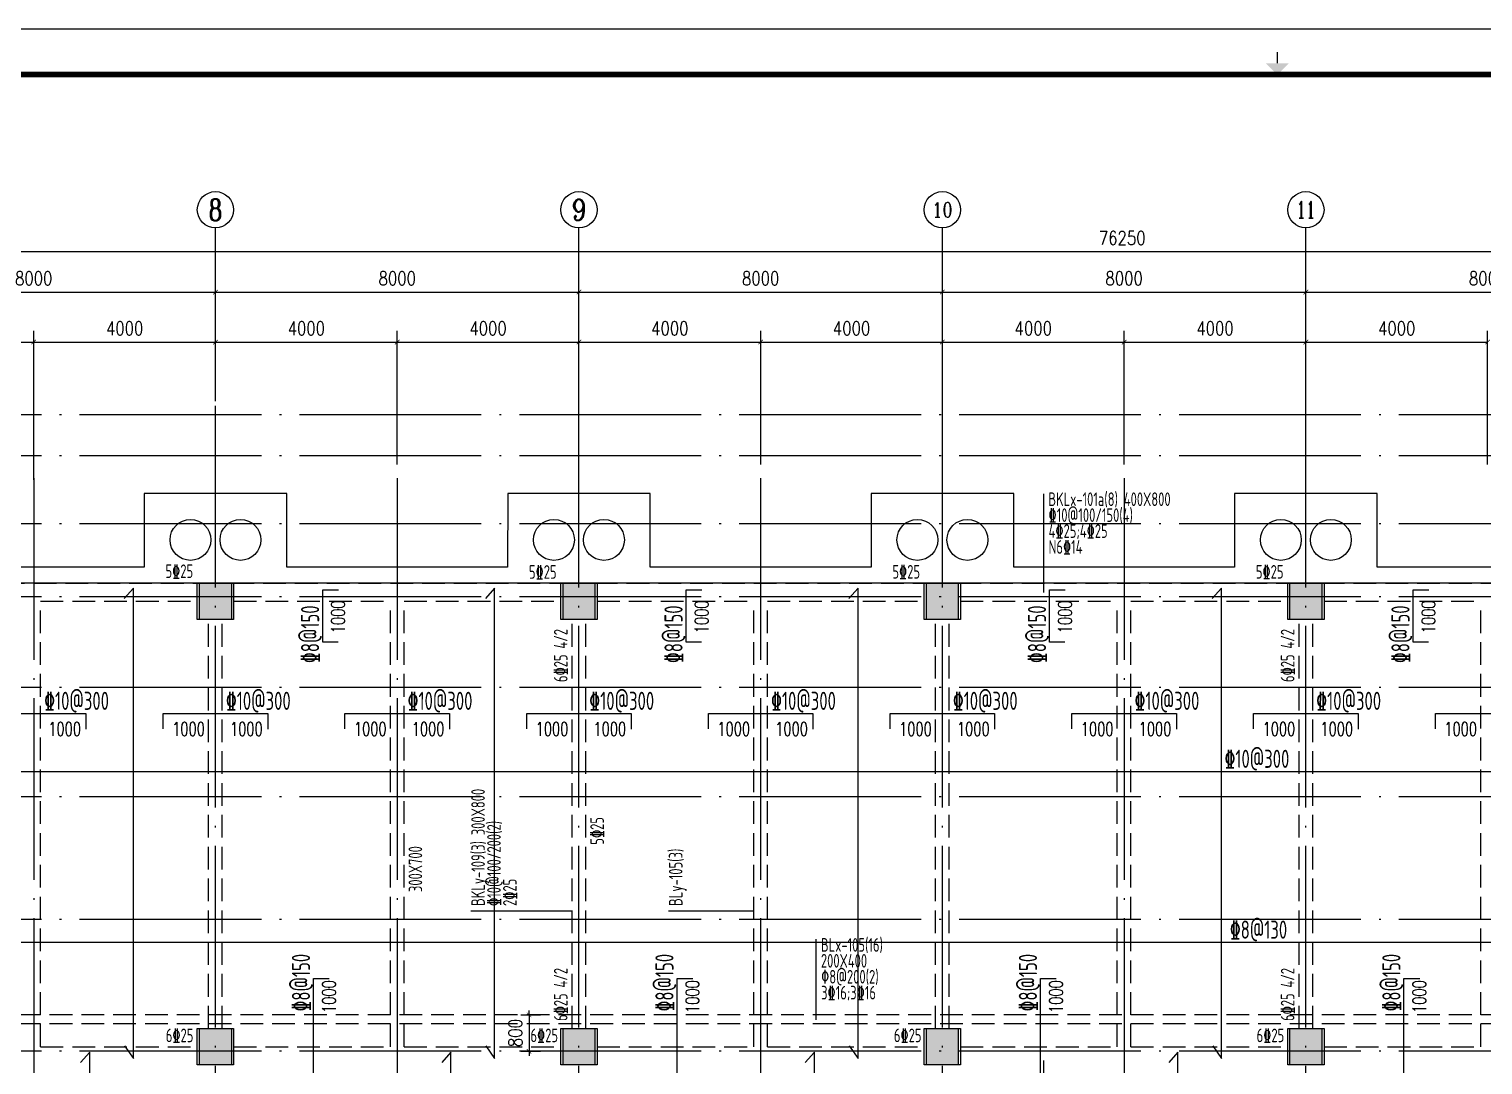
# Model space of a CAD drawing. Header units: millimetres. Extents: x 2998490 to 15040601, y 444546 to 7822218.
# Drawn here: x 14393503 to 14425503, y 7715277 to 7738064 of the extents above; entities that cross this region are included whole.
import ezdxf
from ezdxf.enums import TextEntityAlignment as Align

# ---------------------------------------------------------------- set-up
doc = ezdxf.new("R2010")
doc.units = ezdxf.units.MM
doc.header["$LTSCALE"] = 2000
doc.linetypes.add('DASH', pattern=[0.35, 0.25, -0.1])
doc.linetypes.add('DOTE', pattern=[2.42, 2, -0.2, 0.02, -0.2])
for name, color, linetype in [('3-AXIS', 3, 'Continuous'), ('3-AXIS_TEXT', 7, 'Continuous'), ('3-ban', 84, 'Continuous'), ('3-ban-rein', 1, 'Continuous'), ('3-ban-TEXT', 7, 'Continuous'), ('3-column-DOWN', 232, 'Continuous'), ('3-COLUMN-UP', 2, 'Continuous'), ('3-dote', 43, 'DOTE'), ('3-HATCH', 8, 'Continuous'), ('3-liang-rein-X', 54, 'Continuous'), ('3-liang-rein-Y', 130, 'Continuous'), ('3-liang-R截面-X', 50, 'Continuous'), ('3-liang-R截面-Y', 70, 'Continuous'), ('3-liang-s-1', 44, 'Continuous'), ('3-liang-xu', 120, 'DASH'), ('3-装饰线脚', 7, 'Continuous'), ('AXIS', 3, 'Continuous'), ('AXIS_TEXT', 7, 'Continuous'), ('图框', 7, 'Continuous')]:
    doc.layers.add(name, color=color, linetype=linetype)
doc.layers.add('3-零部件', color=73, linetype='Continuous', lineweight=5)
doc.styles.add('_TCH_AXIS', font='COMPLEX', dxfattribs={"bigfont": 'GBCBIG'})
doc.styles.add('COMPLEX', font='COMPLEX')
doc.styles.add('DIM_FONT', font='SIMPLEX', dxfattribs={"width": 0.8, "bigfont": 'HZTXT'})
doc.styles.add('TJ1', font='tj-romans1.shx', dxfattribs={"width": 0.8, "bigfont": 'tj-hztxt1.shx'})
doc.styles.add('TSSD_Rein', font='Tssdeng.shx', dxfattribs={"width": 0.7, "bigfont": 'hztxt.shx'})
doc.dimstyles.new('DIMN100', dxfattribs={"dimtxt": 300, "dimasz": 100, "dimexe": 250, "dimexo": 300, "dimgap": 150, "dimtad": 1, "dimdec": 0, "dimzin": 0, "dimdsep": 46, "dimtxsty": 'DIM_FONT', "dimblk": 'ARCHTICK', "dimcen": 0.09, "dimclrt": 7, "dimazin": 2, "dimtfac": 1, "dimtdec": 0, "dimtix": 1, "dimtmove": 2, "dimatfit": 3, "dimldrblk": 'ARCHTICK', "dimfxl": 0, "dimtolj": 1, "dimtzin": 0, "dimarcsym": 0})

# ---------------------------------------------------------------- blocks, each defined once
blk = doc.blocks.new('TJAD_TK_A0')
at = {"layer": '图框'}
blk.add_line((2162, 399.3), (973, 399.3), dxfattribs=at)
at = {"layer": '图框', "const_width": 0.3}
blk.add_lwpolyline([(1567.5, 391.74), (1567.5, 394.24)], dxfattribs=at)
at = {"layer": '图框', "const_width": 1.2}
blk.add_lwpolyline([(2152, -431.7), (2152, 389.3), (998, 389.3), (998, -431.7)], close=True, dxfattribs=at)
at = {"layer": '图框'}
blk.add_solid([(1565, 391.74), (1570, 391.74), (1567.5, 389.24)], dxfattribs=at)
blk = doc.blocks.new('_ArchTick')
at = {"color": 0, "linetype": 'ByBlock', "const_width": 0.15}
blk.add_lwpolyline([(-0.5, -0.5), (0.5, 0.5)], dxfattribs=at)
blk = doc.blocks.new('*D29')
at = {"layer": 'AXIS', "color": 0, "lineweight": -2}
for p, q in [((14389606, 7731236), (14389606, 7732529)), ((14397606, 7731236), (14397606, 7732529)), ((14389606, 7732279), (14397606, 7732279))]:
    blk.add_line(p, q, dxfattribs=at)
at = {"layer": 'Defpoints', "color": 0}
for p in [(14397606, 7732279), (14389606, 7730936), (14397606, 7730936)]:
    blk.add_point(p, dxfattribs=at)
at = {"layer": 'AXIS', "color": 0, "lineweight": -2, "xscale": 100, "yscale": 100, "zscale": 100, "rotation": 180}
blk.add_blockref('_ArchTick', (14389606, 7732279), dxfattribs=at)
at = {"layer": 'AXIS', "color": 0, "lineweight": -2, "xscale": 100, "yscale": 100, "zscale": 100}
blk.add_blockref('_ArchTick', (14397606, 7732279), dxfattribs=at)
at = {"layer": 'AXIS', "color": 7, "insert": (14393606, 7732579), "char_height": 300, "attachment_point": 5, "style": 'DIM_FONT'}
blk.add_mtext('\\A1;8000', dxfattribs=at)
blk = doc.blocks.new('*D30')
at = {"layer": 'AXIS', "color": 0, "lineweight": -2}
for p, q in [((14397606, 7731236), (14397606, 7732529)), ((14405606, 7731236), (14405606, 7732529)), ((14397606, 7732279), (14405606, 7732279))]:
    blk.add_line(p, q, dxfattribs=at)
at = {"layer": 'Defpoints', "color": 0}
for p in [(14405606, 7732279), (14397606, 7730936), (14405606, 7730936)]:
    blk.add_point(p, dxfattribs=at)
at = {"layer": 'AXIS', "color": 0, "lineweight": -2, "xscale": 100, "yscale": 100, "zscale": 100, "rotation": 180}
blk.add_blockref('_ArchTick', (14397606, 7732279), dxfattribs=at)
at = {"layer": 'AXIS', "color": 0, "lineweight": -2, "xscale": 100, "yscale": 100, "zscale": 100}
blk.add_blockref('_ArchTick', (14405606, 7732279), dxfattribs=at)
at = {"layer": 'AXIS', "color": 7, "insert": (14401606, 7732579), "char_height": 300, "attachment_point": 5, "style": 'DIM_FONT'}
blk.add_mtext('\\A1;8000', dxfattribs=at)
blk = doc.blocks.new('*D31')
at = {"layer": 'AXIS', "color": 0, "lineweight": -2}
for p, q in [((14405606, 7731236), (14405606, 7732529)), ((14413606, 7731236), (14413606, 7732529)), ((14405606, 7732279), (14413606, 7732279))]:
    blk.add_line(p, q, dxfattribs=at)
at = {"layer": 'Defpoints', "color": 0}
for p in [(14413606, 7732279), (14405606, 7730936), (14413606, 7730936)]:
    blk.add_point(p, dxfattribs=at)
at = {"layer": 'AXIS', "color": 0, "lineweight": -2, "xscale": 100, "yscale": 100, "zscale": 100, "rotation": 180}
blk.add_blockref('_ArchTick', (14405606, 7732279), dxfattribs=at)
at = {"layer": 'AXIS', "color": 0, "lineweight": -2, "xscale": 100, "yscale": 100, "zscale": 100}
blk.add_blockref('_ArchTick', (14413606, 7732279), dxfattribs=at)
at = {"layer": 'AXIS', "color": 7, "insert": (14409606, 7732579), "char_height": 300, "attachment_point": 5, "style": 'DIM_FONT'}
blk.add_mtext('\\A1;8000', dxfattribs=at)
blk = doc.blocks.new('*D32')
at = {"layer": 'AXIS', "color": 0, "lineweight": -2}
for p, q in [((14413606, 7731236), (14413606, 7732529)), ((14421606, 7731236), (14421606, 7732529)), ((14413606, 7732279), (14421606, 7732279))]:
    blk.add_line(p, q, dxfattribs=at)
at = {"layer": 'Defpoints', "color": 0}
for p in [(14421606, 7732279), (14413606, 7730936), (14421606, 7730936)]:
    blk.add_point(p, dxfattribs=at)
at = {"layer": 'AXIS', "color": 0, "lineweight": -2, "xscale": 100, "yscale": 100, "zscale": 100, "rotation": 180}
blk.add_blockref('_ArchTick', (14413606, 7732279), dxfattribs=at)
at = {"layer": 'AXIS', "color": 0, "lineweight": -2, "xscale": 100, "yscale": 100, "zscale": 100}
blk.add_blockref('_ArchTick', (14421606, 7732279), dxfattribs=at)
at = {"layer": 'AXIS', "color": 7, "insert": (14417606, 7732579), "char_height": 300, "attachment_point": 5, "style": 'DIM_FONT'}
blk.add_mtext('\\A1;8000', dxfattribs=at)
blk = doc.blocks.new('*D33')
at = {"layer": 'AXIS', "color": 0, "lineweight": -2}
for p, q in [((14421606, 7731236), (14421606, 7732529)), ((14429606, 7731236), (14429606, 7732529)), ((14421606, 7732279), (14429606, 7732279))]:
    blk.add_line(p, q, dxfattribs=at)
at = {"layer": 'Defpoints', "color": 0}
for p in [(14429606, 7732279), (14421606, 7730936), (14429606, 7730936)]:
    blk.add_point(p, dxfattribs=at)
at = {"layer": 'AXIS', "color": 0, "lineweight": -2, "xscale": 100, "yscale": 100, "zscale": 100, "rotation": 180}
blk.add_blockref('_ArchTick', (14421606, 7732279), dxfattribs=at)
at = {"layer": 'AXIS', "color": 0, "lineweight": -2, "xscale": 100, "yscale": 100, "zscale": 100}
blk.add_blockref('_ArchTick', (14429606, 7732279), dxfattribs=at)
at = {"layer": 'AXIS', "color": 7, "insert": (14425606, 7732579), "char_height": 300, "attachment_point": 5, "style": 'DIM_FONT'}
blk.add_mtext('\\A1;8000', dxfattribs=at)
blk = doc.blocks.new('*D37')
at = {"layer": 'AXIS', "color": 0, "lineweight": -2}
for p, q in [((14375606, 7731236), (14375606, 7733419)), ((14375606, 7733169), (14451856, 7733169)), ((14451856, 7731236), (14451856, 7733419))]:
    blk.add_line(p, q, dxfattribs=at)
at = {"layer": 'Defpoints', "color": 0}
for p in [(14451856, 7733169), (14375606, 7730936), (14451856, 7730936)]:
    blk.add_point(p, dxfattribs=at)
at = {"layer": 'AXIS', "color": 0, "lineweight": -2, "xscale": 100, "yscale": 100, "zscale": 100, "rotation": 180}
blk.add_blockref('_ArchTick', (14375606, 7733169), dxfattribs=at)
at = {"layer": 'AXIS', "color": 0, "lineweight": -2, "xscale": 100, "yscale": 100, "zscale": 100}
blk.add_blockref('_ArchTick', (14451856, 7733169), dxfattribs=at)
at = {"layer": 'AXIS', "color": 7, "insert": (14417563, 7733469), "char_height": 300, "attachment_point": 5, "style": 'DIM_FONT'}
blk.add_mtext('\\A1;76250', dxfattribs=at)
blk = doc.blocks.new('_AXISO')
blk.add_circle((0, 0), 0.5)
at = {"layer": '3-AXIS_TEXT', "style": 'COMPLEX', "width": 1.041667}
blk.add_attdef('A', text='', height=0.56, dxfattribs=at).set_placement((-0.25, -0.28), (0.25, -0.28), align=Align.FIT)
blk = doc.blocks.new('*D1226')
at = {"layer": '3-零部件', "color": 0, "lineweight": -2}
for p, q in [((14389606, 7728147), (14389606, 7731429)), ((14393606, 7728147), (14393606, 7731429)), ((14389606, 7731179), (14393606, 7731179))]:
    blk.add_line(p, q, dxfattribs=at)
at = {"layer": 'Defpoints', "color": 0}
for p in [(14393606, 7731179), (14389606, 7727847), (14393606, 7727847)]:
    blk.add_point(p, dxfattribs=at)
at = {"layer": '3-零部件', "color": 0, "lineweight": -2, "xscale": 100, "yscale": 100, "zscale": 100, "rotation": 180}
blk.add_blockref('_ArchTick', (14389606, 7731179), dxfattribs=at)
at = {"layer": '3-零部件', "color": 0, "lineweight": -2, "xscale": 100, "yscale": 100, "zscale": 100}
blk.add_blockref('_ArchTick', (14393606, 7731179), dxfattribs=at)
at = {"layer": '3-零部件', "color": 7, "insert": (14391606, 7731479), "char_height": 300, "attachment_point": 5, "style": 'DIM_FONT'}
blk.add_mtext('\\A1;4000', dxfattribs=at)
blk = doc.blocks.new('*D1227')
at = {"layer": '3-零部件', "color": 0, "lineweight": -2}
for p, q in [((14393606, 7728147), (14393606, 7731429)), ((14397606, 7729877), (14397606, 7731429)), ((14393606, 7731179), (14397606, 7731179))]:
    blk.add_line(p, q, dxfattribs=at)
at = {"layer": 'Defpoints', "color": 0}
for p in [(14397606, 7731179), (14397606, 7729577), (14393606, 7727847)]:
    blk.add_point(p, dxfattribs=at)
at = {"layer": '3-零部件', "color": 0, "lineweight": -2, "xscale": 100, "yscale": 100, "zscale": 100, "rotation": 180}
blk.add_blockref('_ArchTick', (14393606, 7731179), dxfattribs=at)
at = {"layer": '3-零部件', "color": 0, "lineweight": -2, "xscale": 100, "yscale": 100, "zscale": 100}
blk.add_blockref('_ArchTick', (14397606, 7731179), dxfattribs=at)
at = {"layer": '3-零部件', "color": 7, "insert": (14395606, 7731479), "char_height": 300, "attachment_point": 5, "style": 'DIM_FONT'}
blk.add_mtext('\\A1;4000', dxfattribs=at)
blk = doc.blocks.new('*D1228')
at = {"layer": '3-零部件', "color": 0, "lineweight": -2}
for p, q in [((14397606, 7729877), (14397606, 7731429)), ((14401606, 7728485), (14401606, 7731429)), ((14397606, 7731179), (14401606, 7731179))]:
    blk.add_line(p, q, dxfattribs=at)
at = {"layer": 'Defpoints', "color": 0}
for p in [(14401606, 7731179), (14397606, 7729577), (14401606, 7728185)]:
    blk.add_point(p, dxfattribs=at)
at = {"layer": '3-零部件', "color": 0, "lineweight": -2, "xscale": 100, "yscale": 100, "zscale": 100, "rotation": 180}
blk.add_blockref('_ArchTick', (14397606, 7731179), dxfattribs=at)
at = {"layer": '3-零部件', "color": 0, "lineweight": -2, "xscale": 100, "yscale": 100, "zscale": 100}
blk.add_blockref('_ArchTick', (14401606, 7731179), dxfattribs=at)
at = {"layer": '3-零部件', "color": 7, "insert": (14399606, 7731479), "char_height": 300, "attachment_point": 5, "style": 'DIM_FONT'}
blk.add_mtext('\\A1;4000', dxfattribs=at)
blk = doc.blocks.new('*D1229')
at = {"layer": '3-零部件', "color": 0, "lineweight": -2}
for p, q in [((14401606, 7728485), (14401606, 7731429)), ((14405606, 7728977), (14405606, 7731429)), ((14401606, 7731179), (14405606, 7731179))]:
    blk.add_line(p, q, dxfattribs=at)
at = {"layer": 'Defpoints', "color": 0}
for p in [(14405606, 7731179), (14405606, 7728677), (14401606, 7728185)]:
    blk.add_point(p, dxfattribs=at)
at = {"layer": '3-零部件', "color": 0, "lineweight": -2, "xscale": 100, "yscale": 100, "zscale": 100, "rotation": 180}
blk.add_blockref('_ArchTick', (14401606, 7731179), dxfattribs=at)
at = {"layer": '3-零部件', "color": 0, "lineweight": -2, "xscale": 100, "yscale": 100, "zscale": 100}
blk.add_blockref('_ArchTick', (14405606, 7731179), dxfattribs=at)
at = {"layer": '3-零部件', "color": 7, "insert": (14403606, 7731479), "char_height": 300, "attachment_point": 5, "style": 'DIM_FONT'}
blk.add_mtext('\\A1;4000', dxfattribs=at)
blk = doc.blocks.new('*D1230')
at = {"layer": '3-零部件', "color": 0, "lineweight": -2}
for p, q in [((14405606, 7728977), (14405606, 7731429)), ((14409606, 7728485), (14409606, 7731429)), ((14405606, 7731179), (14409606, 7731179))]:
    blk.add_line(p, q, dxfattribs=at)
at = {"layer": 'Defpoints', "color": 0}
for p in [(14409606, 7731179), (14405606, 7728677), (14409606, 7728185)]:
    blk.add_point(p, dxfattribs=at)
at = {"layer": '3-零部件', "color": 0, "lineweight": -2, "xscale": 100, "yscale": 100, "zscale": 100, "rotation": 180}
blk.add_blockref('_ArchTick', (14405606, 7731179), dxfattribs=at)
at = {"layer": '3-零部件', "color": 0, "lineweight": -2, "xscale": 100, "yscale": 100, "zscale": 100}
blk.add_blockref('_ArchTick', (14409606, 7731179), dxfattribs=at)
at = {"layer": '3-零部件', "color": 7, "insert": (14407606, 7731479), "char_height": 300, "attachment_point": 5, "style": 'DIM_FONT'}
blk.add_mtext('\\A1;4000', dxfattribs=at)
blk = doc.blocks.new('*D1231')
at = {"layer": '3-零部件', "color": 0, "lineweight": -2}
for p, q in [((14409606, 7728485), (14409606, 7731429)), ((14413606, 7728977), (14413606, 7731429)), ((14409606, 7731179), (14413606, 7731179))]:
    blk.add_line(p, q, dxfattribs=at)
at = {"layer": 'Defpoints', "color": 0}
for p in [(14413606, 7731179), (14413606, 7728677), (14409606, 7728185)]:
    blk.add_point(p, dxfattribs=at)
at = {"layer": '3-零部件', "color": 0, "lineweight": -2, "xscale": 100, "yscale": 100, "zscale": 100, "rotation": 180}
blk.add_blockref('_ArchTick', (14409606, 7731179), dxfattribs=at)
at = {"layer": '3-零部件', "color": 0, "lineweight": -2, "xscale": 100, "yscale": 100, "zscale": 100}
blk.add_blockref('_ArchTick', (14413606, 7731179), dxfattribs=at)
at = {"layer": '3-零部件', "color": 7, "insert": (14411606, 7731479), "char_height": 300, "attachment_point": 5, "style": 'DIM_FONT'}
blk.add_mtext('\\A1;4000', dxfattribs=at)
blk = doc.blocks.new('*D1232')
at = {"layer": '3-零部件', "color": 0, "lineweight": -2}
for p, q in [((14413606, 7728977), (14413606, 7731429)), ((14417606, 7728485), (14417606, 7731429)), ((14413606, 7731179), (14417606, 7731179))]:
    blk.add_line(p, q, dxfattribs=at)
at = {"layer": 'Defpoints', "color": 0}
for p in [(14417606, 7731179), (14413606, 7728677), (14417606, 7728185)]:
    blk.add_point(p, dxfattribs=at)
at = {"layer": '3-零部件', "color": 0, "lineweight": -2, "xscale": 100, "yscale": 100, "zscale": 100, "rotation": 180}
blk.add_blockref('_ArchTick', (14413606, 7731179), dxfattribs=at)
at = {"layer": '3-零部件', "color": 0, "lineweight": -2, "xscale": 100, "yscale": 100, "zscale": 100}
blk.add_blockref('_ArchTick', (14417606, 7731179), dxfattribs=at)
at = {"layer": '3-零部件', "color": 7, "insert": (14415606, 7731479), "char_height": 300, "attachment_point": 5, "style": 'DIM_FONT'}
blk.add_mtext('\\A1;4000', dxfattribs=at)
blk = doc.blocks.new('*D1233')
at = {"layer": '3-零部件', "color": 0, "lineweight": -2}
for p, q in [((14417606, 7728485), (14417606, 7731429)), ((14421606, 7728977), (14421606, 7731429)), ((14417606, 7731179), (14421606, 7731179))]:
    blk.add_line(p, q, dxfattribs=at)
at = {"layer": 'Defpoints', "color": 0}
for p in [(14421606, 7731179), (14421606, 7728677), (14417606, 7728185)]:
    blk.add_point(p, dxfattribs=at)
at = {"layer": '3-零部件', "color": 0, "lineweight": -2, "xscale": 100, "yscale": 100, "zscale": 100, "rotation": 180}
blk.add_blockref('_ArchTick', (14417606, 7731179), dxfattribs=at)
at = {"layer": '3-零部件', "color": 0, "lineweight": -2, "xscale": 100, "yscale": 100, "zscale": 100}
blk.add_blockref('_ArchTick', (14421606, 7731179), dxfattribs=at)
at = {"layer": '3-零部件', "color": 7, "insert": (14419606, 7731479), "char_height": 300, "attachment_point": 5, "style": 'DIM_FONT'}
blk.add_mtext('\\A1;4000', dxfattribs=at)
blk = doc.blocks.new('*D1234')
at = {"layer": '3-零部件', "color": 0, "lineweight": -2}
for p, q in [((14421606, 7728977), (14421606, 7731429)), ((14425606, 7728485), (14425606, 7731429)), ((14421606, 7731179), (14425606, 7731179))]:
    blk.add_line(p, q, dxfattribs=at)
at = {"layer": 'Defpoints', "color": 0}
for p in [(14425606, 7731179), (14421606, 7728677), (14425606, 7728185)]:
    blk.add_point(p, dxfattribs=at)
at = {"layer": '3-零部件', "color": 0, "lineweight": -2, "xscale": 100, "yscale": 100, "zscale": 100, "rotation": 180}
blk.add_blockref('_ArchTick', (14421606, 7731179), dxfattribs=at)
at = {"layer": '3-零部件', "color": 0, "lineweight": -2, "xscale": 100, "yscale": 100, "zscale": 100}
blk.add_blockref('_ArchTick', (14425606, 7731179), dxfattribs=at)
at = {"layer": '3-零部件', "color": 7, "insert": (14423606, 7731479), "char_height": 300, "attachment_point": 5, "style": 'DIM_FONT'}
blk.add_mtext('\\A1;4000', dxfattribs=at)
blk = doc.blocks.new('*D1741')
at = {"layer": '3-ban', "color": 0, "lineweight": -2}
for p, q in [((14404326, 7716377), (14404758, 7716377)), ((14404508, 7716377), (14404508, 7716477)), ((14404508, 7716377), (14404508, 7715577)), ((14404326, 7715577), (14404758, 7715577)), ((14404508, 7715577), (14404508, 7715477))]:
    blk.add_line(p, q, dxfattribs=at)
at = {"layer": 'Defpoints', "color": 0}
for p in [(14404026, 7716377), (14404026, 7715577), (14404508, 7715577)]:
    blk.add_point(p, dxfattribs=at)
at = {"layer": '3-ban', "color": 0, "lineweight": -2, "xscale": 100, "yscale": 100, "zscale": 100}
for p, rotation in [((14404508, 7716377), 270), ((14404508, 7715577), 90)]:
    blk.add_blockref('_ArchTick', p, dxfattribs=dict(at, rotation=rotation))
at = {"layer": '3-ban', "color": 7, "insert": (14404208, 7715977), "char_height": 300, "attachment_point": 5, "rotation": 90, "style": 'DIM_FONT'}
blk.add_mtext('\\A1;800', dxfattribs=at)

msp = doc.modelspace()

# ---------------------------------------------------------------- hatches: boundary and pattern name
at = {"layer": '3-HATCH'}
for points in [[(14397255.6, 7725876.7), (14397955.6, 7725876.7), (14397955.6, 7725076.7), (14397255.6, 7725076.7)], [(14405255.6, 7725876.7), (14405955.6, 7725876.7), (14405955.6, 7725076.7), (14405255.6, 7725076.7)], [(14413255.6, 7725876.7), (14413955.6, 7725876.7), (14413955.6, 7725076.7), (14413255.6, 7725076.7)], [(14421255.6, 7725876.7), (14421955.6, 7725876.7), (14421955.6, 7725076.7), (14421255.6, 7725076.7)], [(14397255.6, 7716076.7), (14397955.6, 7716076.7), (14397955.6, 7715276.7), (14397255.6, 7715276.7)], [(14405255.6, 7716076.7), (14405955.6, 7716076.7), (14405955.6, 7715276.7), (14405255.6, 7715276.7)], [(14413255.6, 7716076.7), (14413955.6, 7716076.7), (14413955.6, 7715276.7), (14413255.6, 7715276.7)], [(14421255.6, 7716076.7), (14421955.6, 7716076.7), (14421955.6, 7715276.7), (14421255.6, 7715276.7)]]:
    msp.add_hatch(color=256, dxfattribs=at).paths.add_polyline_path(points)

# ---------------------------------------------------------------- linework, layer by layer
at = {"layer": '3-AXIS', "color": 15, "linetype": 'DOTE'}
for p, q in [((14397605.6, 7701576.7), (14397605.6, 7730856.9)), ((14405605.6, 7701576.7), (14405605.6, 7730856.9)), ((14413605.6, 7701576.7), (14413605.6, 7730856.9)), ((14421605.6, 7701576.7), (14421605.6, 7730856.9)), ((14451855.6, 7729576.7), (14370566.4, 7729576.7)), ((14451855.6, 7728676.7), (14370566.4, 7728676.7)), ((14451855.6, 7727176.7), (14370566.4, 7727176.7)), ((14451855.6, 7725576.7), (14370566.4, 7725576.7)), ((14451855.6, 7723576.7), (14370566.4, 7723576.7)), ((14451855.6, 7721176.7), (14370566.4, 7721176.7)), ((14451855.6, 7718476.7), (14370566.4, 7718476.7)), ((14451855.6, 7715576.7), (14370566.4, 7715576.7))]:
    msp.add_line(p, q, dxfattribs=at)
at = {"layer": '3-ban-rein'}
for points in [[(14395606.5, 7715692.8), (14395799.9, 7715419.2), (14395799.9, 7725767), (14395596.8, 7725537.7)], [(14403556.5, 7715692.8), (14403749.9, 7715419.2), (14403749.9, 7725767), (14403546.8, 7725537.7)], [(14411556.5, 7715692.8), (14411749.9, 7715419.2), (14411749.9, 7725767), (14411546.8, 7725537.7)], [(14419556.5, 7715692.8), (14419749.9, 7715419.2), (14419749.9, 7725767), (14419546.8, 7725537.7)], [(14400303, 7724576.7), (14399965.1, 7724576.7), (14399965.1, 7725726.7), (14400311.1, 7725726.7)], [(14408303, 7724576.7), (14407965.1, 7724576.7), (14407965.1, 7725726.7), (14408311.1, 7725726.7)], [(14416303, 7724576.7), (14415965.1, 7724576.7), (14415965.1, 7725726.7), (14416311.1, 7725726.7)], [(14424303, 7724576.7), (14423965.1, 7724576.7), (14423965.1, 7725726.7), (14424311.1, 7725726.7)], [(14392455.6, 7722671), (14392455.6, 7723009), (14394755.6, 7723009), (14394755.6, 7722663)], [(14396455.6, 7722671), (14396455.6, 7723009), (14398755.6, 7723009), (14398755.6, 7722663)], [(14400455.6, 7722671), (14400455.6, 7723009), (14402755.6, 7723009), (14402755.6, 7722663)], [(14404455.6, 7722671), (14404455.6, 7723009), (14406755.6, 7723009), (14406755.6, 7722663)], [(14408455.6, 7722671), (14408455.6, 7723009), (14410755.6, 7723009), (14410755.6, 7722663)], [(14412455.6, 7722671), (14412455.6, 7723009), (14414755.6, 7723009), (14414755.6, 7722663)], [(14416455.6, 7722671), (14416455.6, 7723009), (14418755.6, 7723009), (14418755.6, 7722663)], [(14420455.6, 7722671), (14420455.6, 7723009), (14422755.6, 7723009), (14422755.6, 7722663)], [(14424455.6, 7722671), (14424455.6, 7723009), (14426755.6, 7723009), (14426755.6, 7722663)], [(14389461.8, 7721395.6), (14389461.8, 7721733.5), (14452052.9, 7721733.5), (14452052.9, 7721387.5)], [(14389667.5, 7718168.5), (14389393.9, 7717975.1), (14452055, 7717975.1), (14451825.6, 7718178.2)], [(14400103, 7714376.7), (14399765.1, 7714376.7), (14399765.1, 7717174.3), (14400111.1, 7717174.3)], [(14408103, 7714376.7), (14407765.1, 7714376.7), (14407765.1, 7717174.3), (14408111.1, 7717174.3)], [(14416103, 7714376.7), (14415765.1, 7714376.7), (14415765.1, 7717174.3), (14416111.1, 7717174.3)], [(14424103, 7714376.7), (14423765.1, 7714376.7), (14423765.1, 7717174.3), (14424111.1, 7717174.3)], [(14394645.9, 7711872.5), (14394839.4, 7711598.9), (14394839.4, 7715556.1), (14394636.3, 7715326.8)], [(14402595.9, 7711872.5), (14402789.4, 7711598.9), (14402789.4, 7715556.1), (14402586.3, 7715326.8)], [(14410595.9, 7711872.5), (14410789.4, 7711598.9), (14410789.4, 7715556.1), (14410586.3, 7715326.8)], [(14418595.9, 7711872.5), (14418789.4, 7711598.9), (14418789.4, 7715556.1), (14418586.3, 7715326.8)]]:
    msp.add_lwpolyline(points, dxfattribs=at)
at = {"layer": '3-column-DOWN'}
for points in [[(14397205.6, 7725876.7), (14398005.6, 7725876.7), (14398005.6, 7725076.7), (14397205.6, 7725076.7)], [(14405205.6, 7725876.7), (14406005.6, 7725876.7), (14406005.6, 7725076.7), (14405205.6, 7725076.7)], [(14413205.6, 7725876.7), (14414005.6, 7725876.7), (14414005.6, 7725076.7), (14413205.6, 7725076.7)], [(14421205.6, 7725876.7), (14422005.6, 7725876.7), (14422005.6, 7725076.7), (14421205.6, 7725076.7)], [(14397205.6, 7716076.7), (14398005.6, 7716076.7), (14398005.6, 7715276.7), (14397205.6, 7715276.7)], [(14405205.6, 7716076.7), (14406005.6, 7716076.7), (14406005.6, 7715276.7), (14405205.6, 7715276.7)], [(14413205.6, 7716076.7), (14414005.6, 7716076.7), (14414005.6, 7715276.7), (14413205.6, 7715276.7)], [(14421205.6, 7716076.7), (14422005.6, 7716076.7), (14422005.6, 7715276.7), (14421205.6, 7715276.7)]]:
    msp.add_lwpolyline(points, close=True, dxfattribs=at)
at = {"layer": '3-COLUMN-UP'}
for points in [[(14397255.6, 7725876.7), (14397955.6, 7725876.7), (14397955.6, 7725076.7), (14397255.6, 7725076.7)], [(14405255.6, 7725876.7), (14405955.6, 7725876.7), (14405955.6, 7725076.7), (14405255.6, 7725076.7)], [(14413255.6, 7725876.7), (14413955.6, 7725876.7), (14413955.6, 7725076.7), (14413255.6, 7725076.7)], [(14421255.6, 7725876.7), (14421955.6, 7725876.7), (14421955.6, 7725076.7), (14421255.6, 7725076.7)], [(14397255.6, 7716076.7), (14397955.6, 7716076.7), (14397955.6, 7715276.7), (14397255.6, 7715276.7)], [(14405255.6, 7716076.7), (14405955.6, 7716076.7), (14405955.6, 7715276.7), (14405255.6, 7715276.7)], [(14413255.6, 7716076.7), (14413955.6, 7716076.7), (14413955.6, 7715276.7), (14413255.6, 7715276.7)], [(14421255.6, 7716076.7), (14421955.6, 7716076.7), (14421955.6, 7715276.7), (14421255.6, 7715276.7)]]:
    msp.add_lwpolyline(points, close=True, dxfattribs=at)
at = {"layer": '3-dote'}
for p, q in [((14393605.6, 7728184.7), (14393605.6, 7700003.1)), ((14401605.6, 7728184.7), (14401605.6, 7700003.1)), ((14409605.6, 7728184.7), (14409605.6, 7700003.1)), ((14417605.6, 7728184.7), (14417605.6, 7700003.1))]:
    msp.add_line(p, q, dxfattribs=at)
at = {"layer": '3-liang-R截面-X'}
for p, q in [((14415829.4, 7727839), (14415829.4, 7725667.8)), ((14410823.4, 7718046.2), (14410823.4, 7716269.1)), ((14415829.4, 7715373.6), (14415829.4, 7713603.5))]:
    msp.add_line(p, q, dxfattribs=at)
at = {"layer": '3-liang-R截面-Y'}
for p, q in [((14403225.6, 7718668.9), (14405455.6, 7718668.9)), ((14407575.6, 7718668.9), (14409455.6, 7718668.9))]:
    msp.add_line(p, q, dxfattribs=at)
at = {"layer": '3-liang-s-1'}
msp.add_lwpolyline([(14375395.3, 7721412.5), (14378531, 7718276.7), (14379305.6, 7718276.7), (14379305.6, 7703276.7), (14389305.6, 7703276.7), (14389305.6, 7701276.7), (14452155.6, 7701276.7), (14452155.6, 7725876.7), (14389305.6, 7725876.7), (14389305.6, 7723876.7), (14385845.3, 7723876.7), (14385845.3, 7725741), (14382784.6, 7728801.7), (14378456, 7728801.7), (14375395.3, 7725741), (14375395.3, 7721412.5)], dxfattribs=at)
at = {"layer": '3-liang-xu'}
for p, q in [((14390105.6, 7725876.7), (14397255.6, 7725876.7)), ((14397955.6, 7725876.7), (14405255.6, 7725876.7)), ((14405955.6, 7725876.7), (14413255.6, 7725876.7)), ((14413955.6, 7725876.7), (14421255.6, 7725876.7)), ((14421955.6, 7725876.7), (14429255.6, 7725876.7)), ((14393755.6, 7715676.7), (14393755.6, 7725476.7)), ((14393755.6, 7725476.7), (14397205.6, 7725476.7)), ((14398005.6, 7725476.7), (14401455.6, 7725476.7)), ((14401455.6, 7715676.7), (14401455.6, 7725476.7)), ((14401755.6, 7715676.7), (14401755.6, 7725476.7)), ((14401755.6, 7725476.7), (14405205.6, 7725476.7)), ((14406005.6, 7725476.7), (14409455.6, 7725476.7)), ((14409455.6, 7715676.7), (14409455.6, 7725476.7)), ((14409755.6, 7715676.7), (14409755.6, 7725476.7)), ((14409755.6, 7725476.7), (14413205.6, 7725476.7)), ((14414005.6, 7725476.7), (14417455.6, 7725476.7)), ((14417455.6, 7715676.7), (14417455.6, 7725476.7)), ((14417755.6, 7715676.7), (14417755.6, 7725476.7)), ((14417755.6, 7725476.7), (14421205.6, 7725476.7)), ((14422005.6, 7725476.7), (14425455.6, 7725476.7)), ((14425455.6, 7715676.7), (14425455.6, 7725476.7)), ((14397455.6, 7716076.7), (14397455.6, 7725076.7)), ((14397755.6, 7716076.7), (14397755.6, 7725076.7)), ((14405455.6, 7716076.7), (14405455.6, 7725076.7)), ((14405755.6, 7716076.7), (14405755.6, 7725076.7)), ((14413455.6, 7716076.7), (14413455.6, 7725076.7)), ((14413755.6, 7716076.7), (14413755.6, 7725076.7)), ((14421455.6, 7716076.7), (14421455.6, 7725076.7)), ((14421755.6, 7716076.7), (14421755.6, 7725076.7)), ((14451855.6, 7716376.7), (14389705.6, 7716376.7)), ((14451855.6, 7716176.7), (14389705.6, 7716176.7)), ((14393755.6, 7715676.7), (14397205.6, 7715676.7)), ((14398005.6, 7715676.7), (14401455.6, 7715676.7)), ((14401755.6, 7715676.7), (14405205.6, 7715676.7)), ((14406005.6, 7715676.7), (14409455.6, 7715676.7)), ((14409755.6, 7715676.7), (14413205.6, 7715676.7)), ((14414005.6, 7715676.7), (14417455.6, 7715676.7)), ((14417755.6, 7715676.7), (14421205.6, 7715676.7)), ((14422005.6, 7715676.7), (14425455.6, 7715676.7))]:
    msp.add_line(p, q, dxfattribs=at)
at = {"layer": '3-装饰线脚'}
msp.add_lwpolyline([(14428035.6, 7726226.7), (14423175.6, 7726226.7), (14423175.6, 7727846.7), (14420035.6, 7727846.7), (14420035.6, 7726226.7), (14415175.6, 7726226.7), (14415175.6, 7727846.7), (14412037, 7727846.7), (14412035.6, 7726226.7), (14407175.6, 7726226.7), (14407174.1, 7727846.7), (14404037, 7727846.7), (14404035.6, 7726226.7), (14399175.6, 7726226.7), (14399174.1, 7727846.7), (14396035.6, 7727846.7), (14396035.6, 7726226.7), (14391175.6, 7726226.7)], dxfattribs=at)
for centre in [(14397055.6, 7726826.7), (14398155.6, 7726826.7), (14405055.6, 7726826.7), (14406155.6, 7726826.7), (14413055.6, 7726826.7), (14414155.6, 7726826.7), (14421055.6, 7726826.7), (14422155.6, 7726826.7)]:
    msp.add_circle(centre, 450, dxfattribs=at)
at = {"layer": 'AXIS'}
for p, q in [((14397605.6, 7730936.2), (14397605.6, 7733688.2)), ((14405605.6, 7730936.2), (14405605.6, 7733688.2)), ((14413605.6, 7730936.2), (14413605.6, 7733688.2)), ((14421605.6, 7730936.2), (14421605.6, 7733688.2))]:
    msp.add_line(p, q, dxfattribs=at)

# ---------------------------------------------------------------- block references
ref = msp.add_blockref('_AXISO', (14397605.6, 7734088.2), dxfattribs=dict(at, xscale=800, yscale=800, zscale=800))
ref.add_attrib('A', '8', dxfattribs={"layer": 'AXIS_TEXT', "height": 465.9, "style": '_TCH_AXIS'}).set_placement((14397450.2, 7733855.3), (14397760.9, 7733855.3), align=Align.FIT)
ref = msp.add_blockref('_AXISO', (14405605.6, 7734088.2), dxfattribs=dict(at, xscale=800, yscale=800, zscale=800))
ref.add_attrib('A', '9', dxfattribs={"layer": 'AXIS_TEXT', "height": 465.9, "style": '_TCH_AXIS'}).set_placement((14405450.2, 7733855.3), (14405760.9, 7733855.3), align=Align.FIT)
ref = msp.add_blockref('_AXISO', (14413605.6, 7734088.2), dxfattribs=dict(at, xscale=800, yscale=800, zscale=800))
ref.add_attrib('A', '10', dxfattribs={"layer": 'AXIS_TEXT', "height": 328.45, "style": '_TCH_AXIS'}).set_placement((14413378.8, 7733924), (14413832.3, 7733924), align=Align.FIT)
ref = msp.add_blockref('_AXISO', (14421605.6, 7734088.2), dxfattribs=dict(at, xscale=800, yscale=800, zscale=800))
ref.add_attrib('A', '11', dxfattribs={"layer": 'AXIS_TEXT', "height": 368.76, "style": '_TCH_AXIS'}).set_placement((14421394.8, 7733903.9), (14421816.3, 7733903.9), align=Align.FIT)
at = {"layer": '图框', "xscale": 100, "yscale": 100, "zscale": 100}
msp.add_blockref('TJAD_TK_A0', (14264228.6, 7698133.9), dxfattribs=at)

# ---------------------------------------------------------------- texts
at = {"layer": '3-ban', "style": 'TSSD_Rein', "width": 0.7}
for s, rotation, p in [('%%1328@150', 89.99419, (14399888, 7724115.6, -5065)), ('%%1328@150', 89.99419, (14407888, 7724115.6, -5065)), ('%%1328@150', 89.99419, (14415888, 7724115.6, -5065)), ('%%1328@150', 89.99419, (14423888, 7724115.6, -5065)), ('%%13210@300', 359.99419, (14393834.2, 7723086, -5065)), ('%%13210@300', 359.99419, (14397834.2, 7723086, -5065)), ('%%13210@300', 359.99419, (14401834.2, 7723086, -5065)), ('%%13210@300', 359.99419, (14405834.2, 7723086, -5065)), ('%%13210@300', 359.99419, (14409834.2, 7723086, -5065)), ('%%13210@300', 359.99419, (14413834.2, 7723086, -5065)), ('%%13210@300', 359.99419, (14417834.2, 7723086, -5065)), ('%%13210@300', 359.99419, (14421834.2, 7723086, -5065)), ('%%13210@300', 359.99419, (14419814.4, 7721810.6, -5065)), ('%%1328@130', 359.99419, (14419931.1, 7718052.2, -5065)), ('%%1328@150', 89.99419, (14399688, 7716450.3, -5065)), ('%%1328@150', 89.99419, (14407688, 7716450.3, -5065)), ('%%1328@150', 89.99419, (14415688, 7716450.3, -5065)), ('%%1328@150', 89.99419, (14423688, 7716450.3, -5065))]:
    msp.add_text(s, height=400, rotation=rotation, dxfattribs=at).set_placement(p)
at = {"layer": '3-ban-TEXT', "style": 'TJ1', "width": 0.7}
for p in [(14400454.9, 7724773.7), (14408454.9, 7724773.7), (14416454.9, 7724773.7), (14424454.9, 7724773.7), (14400254.9, 7716419.4), (14408254.9, 7716419.4), (14416254.9, 7716419.4), (14424254.9, 7716419.4)]:
    msp.add_text('1000', height=300, rotation=90, dxfattribs=at).set_placement(p)
for p in [(14393925.4, 7722519.1), (14396652.5, 7722519.1), (14397925.4, 7722519.1), (14400652.5, 7722519.1), (14401925.4, 7722519.1), (14404652.5, 7722519.1), (14405925.4, 7722519.1), (14408652.5, 7722519.1), (14409925.4, 7722519.1), (14412652.5, 7722519.1), (14413925.4, 7722519.1), (14416652.5, 7722519.1), (14417925.4, 7722519.1), (14420652.5, 7722519.1), (14421925.4, 7722519.1), (14424652.5, 7722519.1)]:
    msp.add_text('1000', height=300, dxfattribs=at).set_placement(p)
at = {"layer": '3-liang-rein-X', "style": 'TSSD_Rein', "width": 0.7}
for s, p in [('%%13210@100/150(4)', (14415942.2, 7727221.3)), ('4%%13225;4%%13225', (14415942.2, 7726871.3)), ('N6%%13214', (14415942.2, 7726521.4)), ('5%%13225', (14396505.6, 7725987.2)), ('5%%13225', (14404505.6, 7725971)), ('5%%13225', (14412505.6, 7725975.2)), ('5%%13225', (14420505.6, 7725974.7)), ('%%1308@200(2)', (14410936.2, 7717066.2)), ('3%%13216;3%%13216', (14410936.2, 7716716.2)), ('6%%13225', (14396512.5, 7715776.7)), ('6%%13225', (14404538.2, 7715776.7)), ('6%%13225', (14412538.2, 7715776.7)), ('6%%13225', (14420522.2, 7715776.7))]:
    msp.add_text(s, height=300, dxfattribs=at).set_placement(p)
at = {"layer": '3-liang-rein-Y', "style": 'TSSD_Rein', "width": 0.7}
for s, p in [('6%%13225 4/2', (14405354.4, 7723699.4)), ('6%%13225 4/2', (14421354.4, 7723699.4)), ('5%%13225', (14406155.6, 7720121.3)), ('%%13210@100/200(2)', (14403885.2, 7718773.1)), ('2%%13225', (14404235.2, 7718773.1)), ('6%%13225 4/2', (14405354.4, 7716242.7)), ('6%%13225 4/2', (14421354.4, 7716242.7))]:
    msp.add_text(s, height=300, rotation=90, dxfattribs=at).set_placement(p)
at = {"layer": '3-liang-R截面-X', "style": 'TSSD_Rein', "width": 0.7}
for s, p in [('BKLx-101a(8) 400X800', (14415937.4, 7727571.3)), ('BLx-105(16)', (14410931.4, 7717766.2)), ('200X400', (14410931.4, 7717416.2))]:
    msp.add_text(s, height=300, dxfattribs=at).set_placement(p)
at = {"layer": '3-liang-R截面-Y', "style": 'TSSD_Rein', "width": 0.7}
for s, p in [('BKLy-109(3) 300X800', (14403535.3, 7718773.1)), ('300X700', (14402155.6, 7719079)), ('BLy-105(3)', (14407885.3, 7718773.1))]:
    msp.add_text(s, height=300, rotation=90, dxfattribs=at).set_placement(p)

# ---------------------------------------------------------------- dimensions: what is measured, and where the dimension line sits
at = {"layer": '3-ban'}
dim = msp.add_linear_dim(base=(14404507.7, 7715576.7), p1=(14404026.4, 7716376.7), p2=(14404026.4, 7715576.7), angle=90, dimstyle='DIMN100', dxfattribs=at)
dim.commit()
dim.dimension.update_dxf_attribs({"geometry": '*D1741', "text_midpoint": (14404207.7, 7715976.7)})
at = {"layer": '3-零部件'}
for base, p1, p2, picture, middle in [((14393605.6, 7731178.5), (14389605.6, 7727846.7), (14393605.6, 7727846.7), '*D1226', (14391605.6, 7731478.5)), ((14397605.6, 7731178.5), (14393605.6, 7727846.7), (14397605.6, 7729576.7), '*D1227', (14395605.6, 7731478.5)), ((14401605.6, 7731178.5), (14397605.6, 7729576.7), (14401605.6, 7728184.7), '*D1228', (14399605.6, 7731478.5)), ((14405605.6, 7731178.5), (14401605.6, 7728184.7), (14405605.6, 7728676.7), '*D1229', (14403605.6, 7731478.5)), ((14409605.6, 7731178.5), (14405605.6, 7728676.7), (14409605.6, 7728184.7), '*D1230', (14407605.6, 7731478.5)), ((14413605.6, 7731178.5), (14409605.6, 7728184.7), (14413605.6, 7728676.7), '*D1231', (14411605.6, 7731478.5)), ((14417605.6, 7731178.5), (14413605.6, 7728676.7), (14417605.6, 7728184.7), '*D1232', (14415605.6, 7731478.5)), ((14421605.6, 7731178.5), (14417605.6, 7728184.7), (14421605.6, 7728676.7), '*D1233', (14419605.6, 7731478.5)), ((14425605.6, 7731178.5), (14421605.6, 7728676.7), (14425605.6, 7728184.7), '*D1234', (14423605.6, 7731478.5))]:
    dim = msp.add_linear_dim(base=base, p1=p1, p2=p2, dimstyle='DIMN100', dxfattribs=at)
    dim.commit()
    dim.dimension.update_dxf_attribs({"geometry": picture, "text_midpoint": middle})
at = {"layer": 'AXIS'}
dim = msp.add_linear_dim(base=(14451855.6, 7733168.7), p1=(14375605.6, 7730936.2), p2=(14451855.6, 7730936.2), angle=360, dimstyle='DIMN100', dxfattribs=at)
dim.commit()
dim.dimension.update_dxf_attribs({"geometry": '*D37', "text_midpoint": (14417562.7, 7733468.7), "dimtype": 161})
for p1, p2, picture, middle in [((14389605.6, 7730936.2), (14397605.6, 7730936.2), '*D29', (14393605.6, 7732579.2)), ((14397605.6, 7730936.2), (14405605.6, 7730936.2), '*D30', (14401605.6, 7732579.2)), ((14405605.6, 7730936.2), (14413605.6, 7730936.2), '*D31', (14409605.6, 7732579.2)), ((14413605.6, 7730936.2), (14421605.6, 7730936.2), '*D32', (14417605.6, 7732579.2)), ((14421605.6, 7730936.2), (14429605.6, 7730936.2), '*D33', (14425605.6, 7732579.2))]:
    dim = msp.add_aligned_dim(p1=p1, p2=p2, distance=1343, dimstyle='DIMN100', dxfattribs=at)
    dim.commit()
    dim.dimension.update_dxf_attribs({"geometry": picture, "text_midpoint": middle})

doc.saveas('drawing.dxf')
